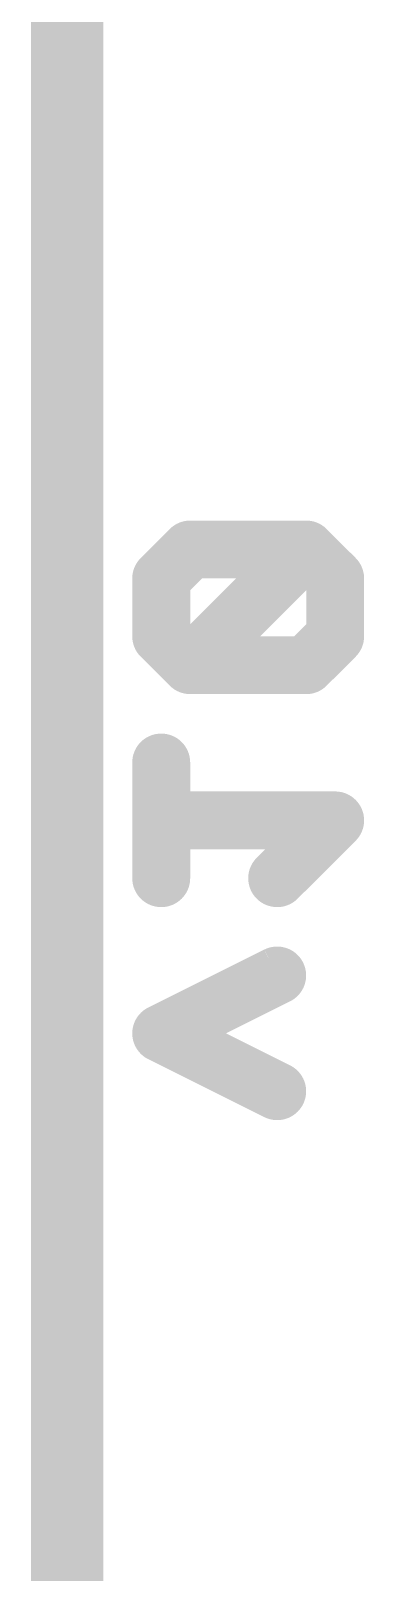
# Model space of a CAD drawing. Extents: x -29 to 78, y -18 to 28.
# Drawn here: x -0.13 to 1.04, y 8.08 to 13.5 of the extents above; entities that cross this region are included whole.
import ezdxf

# ---------------------------------------------------------------- set-up
doc = ezdxf.new("R2010")
doc.units = 0
for name, color, linetype in [('1', 12, 'CONTINUOUS'), ('16', 53, 'CONTINUOUS'), ('20', 53, 'CONTINUOUS')]:
    doc.layers.add(name, color=color, linetype=linetype)

msp = doc.modelspace()

# ---------------------------------------------------------------- linework, layer by layer
at = {"layer": '1'}
for points, const_width in [([(0, 0), (0, 21.59)], 0.254), ([(0, 5.715), (0, 15.875)], 0.2032)]:
    msp.add_lwpolyline(points, dxfattribs=dict(at, const_width=const_width))
at = {"layer": '16'}
for points, const_width in [([(0, 0), (0, 21.59)], 0.254), ([(0, 5.715), (0, 15.875)], 0.2032), ([(0.4319, 11.6776), (0.3302, 11.5759)], 0.2032), ([(0.8386, 11.6776), (0.4319, 11.6776)], 0.2032), ([(0.4319, 11.2708), (0.8386, 11.6776)], 0.2032), ([(0.9403, 11.5759), (0.8386, 11.6776)], 0.2032), ([(0.3302, 11.5759), (0.3302, 11.3725)], 0.2032), ([(0.9403, 11.3725), (0.9403, 11.5759)], 0.2032), ([(0.3302, 11.3725), (0.4319, 11.2708)], 0.2032), ([(0.8386, 11.2708), (0.9403, 11.3725)], 0.2032), ([(0.4319, 11.2708), (0.8386, 11.2708)], 0.2032), ([(0.3302, 10.5224), (0.3302, 10.9291)], 0.2032), ([(0.9403, 10.7258), (0.3302, 10.7258)], 0.2032), ([(0.7369, 10.5224), (0.9403, 10.7258)], 0.2032), ([(0.3302, 9.9774), (0.7369, 10.1807)], 0.2032), ([(0.7369, 9.774), (0.3302, 9.9774)], 0.2032)]:
    msp.add_lwpolyline(points, dxfattribs=dict(at, const_width=const_width))
at = {"layer": '16', "const_width": 0.1016}
for points in [[(0.4319, 11.7284, 1), (0.4319, 11.6268)], [(0.4678, 11.6416, 1), (0.396, 11.7135)], [(0.8746, 11.7135, 1), (0.8027, 11.6416)], [(0.8746, 11.6416, 1), (0.8027, 11.7135)], [(0.8386, 11.6268, 1), (0.8386, 11.7284)], [(0.381, 11.5759, 1), (0.2794, 11.5759)], [(0.2943, 11.6118, 1), (0.3661, 11.5399)], [(0.9911, 11.5759, 1), (0.8895, 11.5759)], [(0.9044, 11.5399, 1), (0.9762, 11.6118)], [(0.3661, 11.4084, 1), (0.2943, 11.3366)], [(0.9762, 11.3366, 1), (0.9044, 11.4084)], [(0.2794, 11.3725, 1), (0.381, 11.3725)], [(0.8895, 11.3725, 1), (0.9911, 11.3725)], [(0.4319, 11.3216, 1), (0.4319, 11.22)], [(0.396, 11.3067, 1), (0.4678, 11.2349)], [(0.396, 11.2349, 1), (0.4678, 11.3067)], [(0.8027, 11.3067, 1), (0.8746, 11.2349)], [(0.8386, 11.22, 1), (0.8386, 11.3216)], [(0.381, 10.9291, 1), (0.2794, 10.9291)], [(0.3302, 10.7766, 1), (0.3302, 10.675)], [(0.9762, 10.6898, 1), (0.9044, 10.7617)], [(0.9403, 10.675, 1), (0.9403, 10.7766)], [(0.2794, 10.5224, 1), (0.381, 10.5224)], [(0.701, 10.5583, 1), (0.7729, 10.4865)], [(0.7597, 10.1353, 1), (0.7142, 10.2262)], [(0.3529, 10.0228, 1), (0.3075, 9.9319)], [(0.3075, 10.0228, 1), (0.3529, 9.9319)], [(0.7142, 9.7285, 1), (0.7597, 9.8194)]]:
    msp.add_lwpolyline(points, format="xyb", dxfattribs=at)
at = {"layer": '20', "const_width": 0.2032}
msp.add_lwpolyline([(0, 0), (0, 21.59)], dxfattribs=at)

doc.saveas('drawing.dxf')
